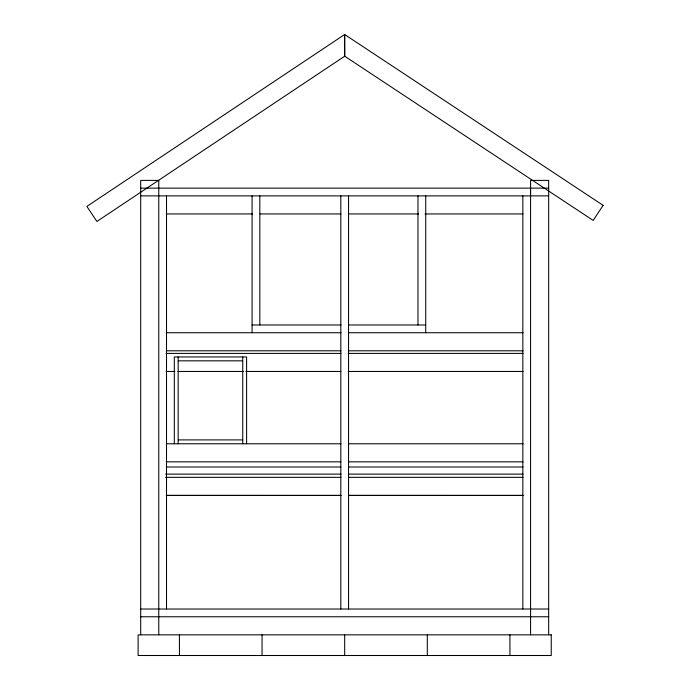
<?xml version="1.0" encoding="UTF-8"?>
<svg xmlns="http://www.w3.org/2000/svg" width="690" height="690" viewBox="0 0 690 690"><rect width="100%" height="100%" fill="white"/><g stroke="black" fill="none" stroke-linecap="round" stroke-linejoin="round"><path stroke-width="1.03" d="M140.7 188.137L548.662 188.137M140.7 195.882L548.662 195.882M166.316 213.952L252.531 213.952M260.078 213.952L340.912 213.952M348.45 213.952L418.502 213.952M424.971 213.952L523.046 213.952M252.083 324.981L341.05 324.981M348.554 324.981L425.73 324.981M166.316 332.727L341.05 332.727M348.45 332.727L523.046 332.727M166.316 350.805L340.912 350.805M348.45 350.805L523.046 350.805M166.109 353.401L340.912 353.401M348.217 353.401L523.046 353.401M178.184 360.827L242.733 360.827M166.109 371.47L174.941 371.47M177.968 371.47L243.691 371.47M245.847 371.47L340.912 371.47M348.217 371.47L523.046 371.47M178.184 439.901L242.733 439.901M166.316 443.774L340.912 443.774M348.45 443.774L523.046 443.774M166.316 461.843L340.912 461.843M348.45 461.843L523.046 461.843M166.316 467.009L340.912 467.009M348.416 467.009L523.046 467.009M165.514 474.108L341.05 474.108M348.45 474.108L523.046 474.108M165.514 477.342L341.05 477.342M348.45 477.342L523.046 477.342M140.7 609.02L548.662 609.02M140.7 616.765L548.662 616.765M548.662 634.843L548.662 180.392L530.584 180.392L530.584 634.843M530.524 188.137L530.524 195.882M522.839 195.882L522.839 609.02M509.927 634.843L509.927 655.5M427.308 634.843L427.308 655.5M425.73 195.882L425.73 332.727M417.985 195.882L417.985 324.981M348.554 195.882L348.554 609.02M344.681 634.843L344.681 655.5M340.808 195.882L340.808 609.02M262.053 634.843L262.053 655.5M259.828 195.882L259.828 324.981M252.083 195.882L252.083 332.727M246.606 443.774L246.606 356.954L174.311 356.954L174.311 443.774M242.733 356.954L242.733 443.774M179.426 634.843L179.426 655.5M178.184 356.954L178.184 443.774M166.514 195.882L166.514 609.02M158.769 634.843L158.769 180.392L140.7 180.392L140.7 634.843M603.129 205.353L593.167 220.429L344.646 56.166L344.646 34.5L603.129 205.353M344.646 34.5L86.871 206.413L96.902 221.456L344.733 56.166L344.646 34.5M340.912 495.411L166.316 495.411L340.912 495.437M523.046 495.411L348.45 495.411L523.046 495.437M551.241 634.843L138.112 634.843L138.112 655.5L551.241 655.5L551.241 634.843"/></g></svg>
